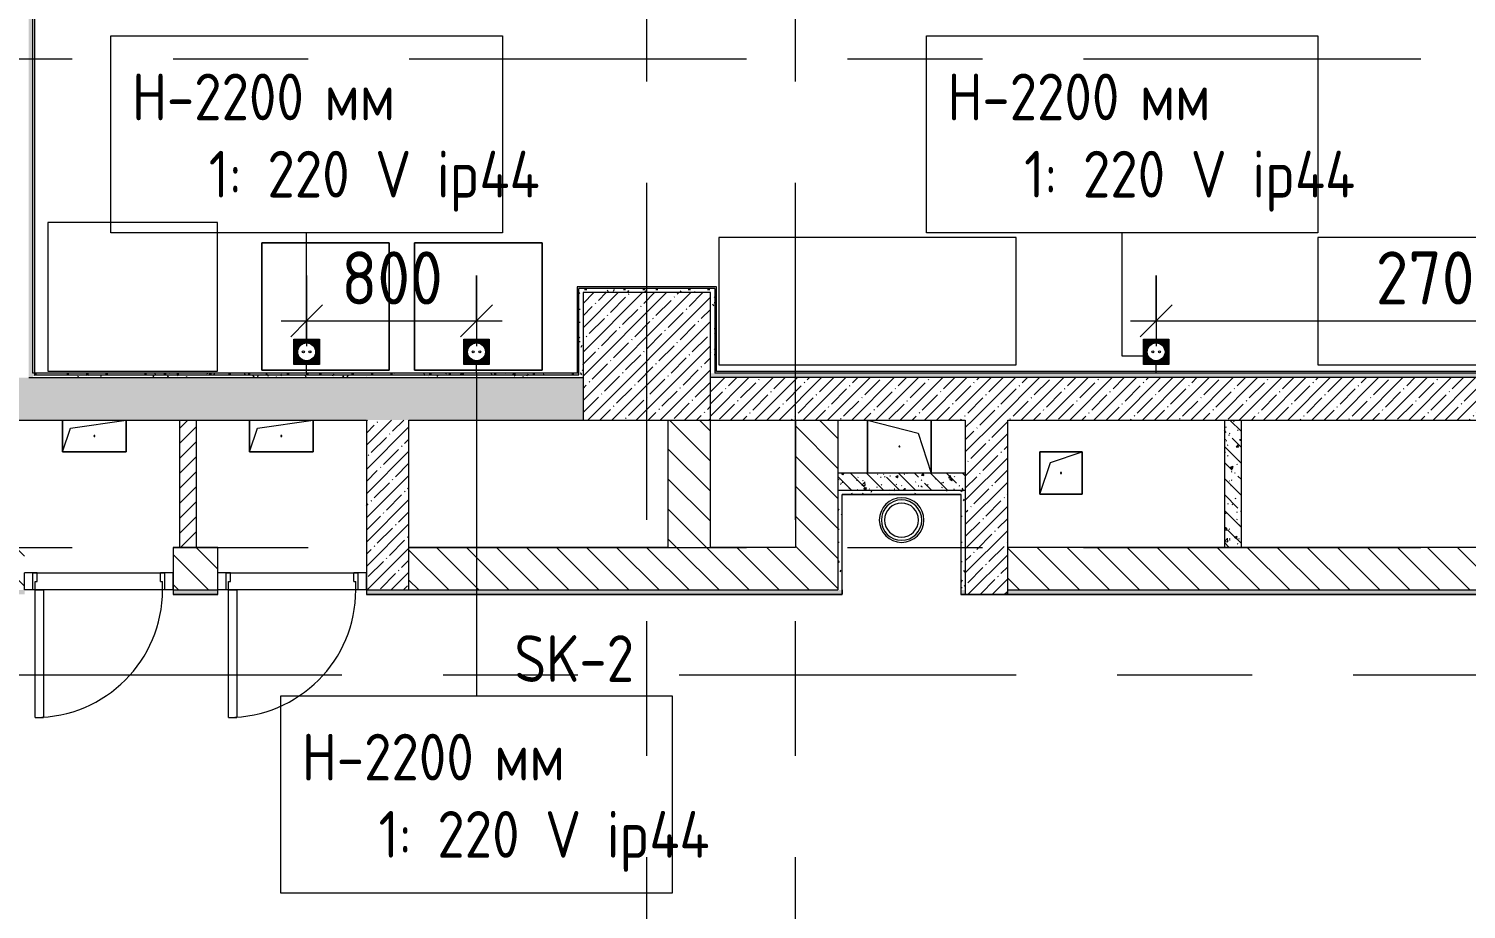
# Model space of a CAD drawing. Header units: millimetres. Extents: x 35881 to 234190, y -8553 to 29063.
# Drawn here: x 57550 to 64319, y 9397 to 13542 of the extents above; entities that cross this region are included whole.
import ezdxf

# ---------------------------------------------------------------- set-up
doc = ezdxf.new("R2010")
doc.units = ezdxf.units.MM
doc.linetypes.add('Осевая', pattern=[3175, 635, -476.25, 1587.5, -476.25])
for name, color, linetype, lineweight in [('A-ANNO-DIMS', 7, 'Continuous', 9), ('A-ANNO-DIMS-100', 7, 'Continuous', 9), ('A-DETL-GENF', 7, 'Continuous', 9), ('A-DOOR', 7, 'Continuous', 9), ('A-DOOR-1', 7, 'Continuous', 13), ('A-DOOR-FRAM', 7, 'Continuous', 13), ('A-DOOR-FRAM-1', 7, 'Continuous', 9), ('A-GENM', 7, 'Continuous', 9), ('A-WALL', 7, 'Continuous', 9), ('E-ELEC-FIXT-IDEN', 7, 'Continuous', 9), ('I-WALL', 7, 'Continuous', 9), ('P-SANR-FIXT', 7, 'Continuous', 9), ('S-COLS', 7, 'Continuous', 9), ('Оси-2', 7, 'Осевая', 9), ('Электрические приборы', 7, 'Continuous', 9)]:
    doc.layers.add(name, color=color, linetype=linetype, lineweight=lineweight)
for name, color, linetype, lineweight, true_color in [('A-WALL-1', 7, 'Continuous', 9, 0x3c3c3c), ('A-WALL-FNSH-1', 7, 'Continuous', 9, 0x3c3c3c), ('I-FURN-1', 7, 'Continuous', 9, 0xf0f0f0), ('Оси розеток', 7, 'Continuous', 9, 0xff1e23)]:
    doc.layers.add(name, color=color, linetype=linetype, lineweight=lineweight, true_color=true_color)
doc.styles.add('GOST Common', font='GOST_Common.ttf', dxfattribs={"width": 0.9, "height": 220})
doc.styles.add('ISOCPEUR', font='isocpeur.ttf', dxfattribs={"width": 0.9, "height": 250})
doc.dimstyles.new('ISO-2_5_0_9К_БОЛЬШОЙ', dxfattribs={"dimscale": 304.8, "dimtxt": 248.995294, "dimasz": 0.492126, "dimexe": 0.393701, "dimexo": 0.984252, "dimgap": 0, "dimtad": 1, "dimdec": 0, "dimrnd": 10, "dimzin": 0, "dimdsep": 46, "dimtxsty": 'ISOCPEUR', "dimblk1": 'OBLIQUE', "dimblk2": 'OBLIQUE', "dimsah": 1, "dimcen": 0.09, "dimdle": 0.393701, "dimazin": 0, "dimtfac": 1, "dimtdec": 4, "dimtix": 1, "dimtmove": 0, "dimatfit": 3, "dimfxl": 1, "dimtvp": 1, "dimtolj": 1, "dimtzin": 0, "dimarcsym": 2})
pattern_1 = [(45, (0, 0), (-57.02463, 57.02463), []), (45, (57.025, 0), (-57.02463, 57.02463), [100.806, -20.161, 3.353, -16.808])]
pattern_2 = [(135, (0, 0), (-70.71068, -70.71068), [])]
pattern_3 = [(135, (0, 0), (-75.43415, -75.43415), [106.68, -17.78, 3.556, -17.78]), (135, (0, 75.39), (-75.43415, -75.43415), []), (50, (0, 0), (127.52922, -11.15758), [13.335, -146.685]), (355, (0, 0), (-24.66966, 133.74002), [10.668, -117.348]), (100.451, (10.63, -0.93), (102.85973, 122.58178), [11.333, -124.663]), (46.184, (0, 35.56), (189.75516, -29.43036), [20.002, -220.027]), (96.636, (15.81, 33.1), (166.1822, 173.1996), [17, -186.995]), (351.184, (0, 35.56), (166.18393, 173.1976), [16.002, -176.022]), (21, (17.78, 26.67), (106.13027, -71.58603), [13.335, -146.685]), (326, (17.78, 26.67), (43.26188, 128.93175), [10.668, -117.348]), (71.451, (26.62, 20.7), (149.39198, 57.34505), [11.333, -124.663]), (37.5, (0, 0), (2.162228, 59.188357), [3.353, -112.573, 3.353, -115.773, -117.792]), (37.5, (0, 0), (2.162228, 59.188357), [-235.052, 3.353, -114.44]), (7.5, (0, 0), (46.77386, 70.12615), [3.353, -64.567, 3.353, -109.906, -44.894]), (7.5, (0, 0), (46.77386, 70.12615), [-181.178, 3.353, -41.542]), (327.5, (-39.65, 0), (94.91367, -4.010093), [3.353, -41.097, 3.353, -135.331, -184.023]), (327.5, (-39.65, 0), (94.91367, -4.010093), [-183.134, 3.353, -180.67]), (317.5, (-57.43, 0), (103.69057, 17.79882), [3.353, -54.432, 3.353, -88.748, -130.683]), (317.5, (-57.43, 0), (103.69057, 17.79882), [-149.885, 3.353, -127.33])]
pattern_4 = [(0, (0, 0), (121.92, 30.48), [10.058, -81.382, 10.058, -81.382, -487.68]), (0, (0, 0), (121.92, 30.48), [-182.88, 10.058, -172.822, 10.058, -81.382, -213.36]), (0, (0, 0), (121.92, 30.48), [-457.2, 10.058, -50.902, 10.058, -142.342]), (120, (45.72, 15.24), (-87.356454, 90.345817), [10.058, -81.382, 10.058, -81.382, -487.68]), (120, (45.72, 15.24), (-87.356454, 90.345817), [-182.88, 10.058, -172.822, 10.058, -81.382, -213.36]), (120, (45.72, 15.24), (-87.356454, 90.345817), [-457.2, 10.058, -50.902, 10.058, -142.342]), (240, (60.96, 76.2), (-34.563546, -120.825817), [10.058, -81.382, 10.058, -81.382, -487.68]), (240, (60.96, 76.2), (-34.563546, -120.825817), [-182.88, 10.058, -172.822, 10.058, -81.382, -213.36]), (240, (60.96, 76.2), (-34.563546, -120.825817), [-457.2, 10.058, -50.902, 10.058, -142.342])]

# ---------------------------------------------------------------- blocks, each defined once
blk = doc.blocks.new('BSC_Колонна _Прямоугольная - 600х600-V21-План размещения напольных электротехнических лючков и розеток 1 этажа в осях 12-23')
at = {"layer": 'S-COLS'}
h = blk.add_hatch(dxfattribs=at)
h.set_pattern_fill('FP_31', color=256, style=0, pattern_type=2)
h.set_pattern_definition([(45, (-60460, -12000), (-57.02463, 57.02463), []), (45, (-60402.975, -12000), (-57.02463, 57.02463), [100.806, -20.161, 3.353, -16.808])])
h.paths.add_polyline_path([(-300, -300), (300, -300), (300, 300), (-300, 300)])
for p, q in [((300, 300), (-300, 300)), ((-300, 300), (-300, -300)), ((300, -300), (300, 300)), ((-300, -300), (300, -300))]:
    blk.add_line(p, q, dxfattribs=at)
blk = doc.blocks.new('110_Дверь_СКБ_1Ст - д-18 700x2100h_Технический шкаф ЭОМ и СС-23257539-План размещения напольных электротехнических лючков и розеток 1 этажа в осях 12-23')
at = {"layer": 'A-DOOR'}
blk.add_arc((312.5, 100), 600, 90, 180, dxfattribs=at)
at = {"layer": 'A-DOOR-1'}
for p, q in [((312.5, 700), (272.5, 700)), ((272.5, 100), (272.5, 700)), ((312.5, 700), (312.5, 100)), ((312.5, 100), (272.5, 100))]:
    blk.add_line(p, q, dxfattribs=at)
at = {"layer": 'A-DOOR-FRAM'}
for p, q in [((-337.5, 100), (-337.5, 20)), ((-337.5, 100), (-287.5, 100)), ((-287.5, 100), (-287.5, 60)), ((312.5, 100), (312.5, 60)), ((312.5, 100), (362.5, 100)), ((362.5, 100), (362.5, 20)), ((-337.5, 20), (-277.5, 20)), ((-277.5, 60), (-287.5, 60)), ((-277.5, 60), (-277.5, 20)), ((302.5, 60), (302.5, 20)), ((312.5, 60), (302.5, 60)), ((302.5, 20), (362.5, 20))]:
    blk.add_line(p, q, dxfattribs=at)
at = {"layer": 'A-DOOR-FRAM-1'}
for p, q in [((-297.5, 20), (-297.5, 100)), ((-297.5, 100), (322.5, 100)), ((322.5, 100), (322.5, 20)), ((322.5, 20), (-297.5, 20))]:
    blk.add_line(p, q, dxfattribs=at)
blk = doc.blocks.new('GM_Отверстие прямоугольное _в плите_ - Отверстие-21619835-План размещения напольных электротехнических лючков и розеток 1 этажа в осях 12-23')
at = {"layer": 'A-GENM'}
for p, q in [((-125, 150), (125, 150)), ((125, 150), (-125, 150)), ((-62.5, 87.5), (125, 150)), ((-125, -150), (-62.5, 87.5)), ((125, -150), (-125, -150)), ((-125, -150), (125, -150))]:
    blk.add_line(p, q, dxfattribs=at)
for start, end in [(360, 180), (180, 360)]:
    blk.add_arc((0, 0), 2.5, start, end, dxfattribs=at)
blk = doc.blocks.new('GM_Отверстие прямоугольное _в плите_ - Отверстие-21620300-План размещения напольных электротехнических лючков и розеток 1 этажа в осях 12-23')
at = {"layer": 'A-GENM'}
for p, q in [((-150, -75), (-150, 75)), ((-150, 75), (-150, -75)), ((-112.5, 37.5), (150, 75)), ((150, 75), (150, -75)), ((150, -75), (150, 75)), ((-150, -75), (-112.5, 37.5)), ((150, -75), (-150, -75)), ((-150, -75), (150, -75))]:
    blk.add_line(p, q, dxfattribs=at)
for start, end in [(360, 180), (180, 360)]:
    blk.add_arc((0, 0), 2.5, start, end, dxfattribs=at)
blk = doc.blocks.new('GM_Отверстие прямоугольное _в плите_ - Отверстие-21604341-План размещения напольных электротехнических лючков и розеток 1 этажа в осях 12-23')
at = {"layer": 'A-GENM'}
for p, q in [((-100, -100), (-100, 100)), ((-100, 100), (100, 100)), ((100, 100), (-100, 100)), ((-100, 100), (-100, -100)), ((-50, 50), (100, 100)), ((100, 100), (100, -100)), ((100, -100), (100, 100)), ((-100, -100), (-50, 50)), ((100, -100), (-100, -100)), ((-100, -100), (100, -100))]:
    blk.add_line(p, q, dxfattribs=at)
for start, end in [(360, 180), (180, 360)]:
    blk.add_arc((0, 0), 2.5, start, end, dxfattribs=at)
blk = doc.blocks.new('Холодильник встроенный 1180 мм - 6_11п-25625399-План размещения напольных электротехнических лючков и розеток 1 этажа в осях 12-23')
at = {"layer": 'I-FURN-1'}
for p, q in [((305.1, 329.9), (-294.9, 329.9)), ((-294.9, 329.9), (-294.9, -270.1)), ((-294.9, -270.1), (-294.9, 329.9)), ((-294.9, 329.9), (305.1, 329.9)), ((305.1, -270.1), (305.1, 329.9)), ((305.1, 329.9), (305.1, -270.1)), ((-294.9, -270.1), (305.1, -270.1)), ((305.1, -270.1), (-294.9, -270.1))]:
    blk.add_line(p, q, dxfattribs=at)
blk = doc.blocks.new('Стол базовый прямоугольный - 1_18п-25625518-План размещения напольных электротехнических лючков и розеток 1 этажа в осях 12-23')
at = {"layer": 'I-FURN-1'}
for p, q in [((400, 350), (-400, 350)), ((-400, 350), (-400, -350)), ((400, -350), (400, 350)), ((-400, -350), (400, -350))]:
    blk.add_line(p, q, dxfattribs=at)
blk = doc.blocks.new('Стол базовый прямоугольный - 1_12п-25625643-План размещения напольных электротехнических лючков и розеток 1 этажа в осях 12-23')
at = {"layer": 'I-FURN-1'}
for p, q in [((700, 300), (-700, 300)), ((-700, 300), (-700, -300)), ((700, -300), (700, 300)), ((-700, -300), (700, -300))]:
    blk.add_line(p, q, dxfattribs=at)
blk = doc.blocks.new('Стол базовый прямоугольный - 1_13п-25625753-План размещения напольных электротехнических лючков и розеток 1 этажа в осях 12-23')
at = {"layer": 'I-FURN-1'}
for p, q in [((750, 300), (-750, 300)), ((-750, 300), (-750, -300)), ((750, -300), (750, 300)), ((-750, -300), (750, -300))]:
    blk.add_line(p, q, dxfattribs=at)
blk = doc.blocks.new('Блок Розеток и Выключателей - Блок Розеток и Выключателей_SK2-27368969-План размещения напольных электротехнических лючков и розеток 1 этажа в осях 12-23')
at = {"layer": 'A-DETL-GENF'}
for p, q in [((-60, -40), (60, -40)), ((-60, -160), (-60, -40)), ((-55.2, -44.8), (-55.2, -155.2)), ((55.2, -44.8), (-55.2, -44.8)), ((-52.8, -47.2), (-52.8, -152.8)), ((52.8, -47.2), (-52.8, -47.2)), ((50.4, -49.6), (-50.4, -49.6)), ((-50.4, -49.6), (-50.4, -150.4)), ((48, -52), (-48, -52)), ((-48, -52), (-48, -148)), ((45.6, -54.4), (-45.6, -54.4)), ((-45.6, -54.4), (-45.6, -145.6)), ((-9.6, -56.8), (-43.2, -56.8)), ((-43.2, -56.8), (-43.2, -92.8)), ((-16.8, -59.2), (-40.8, -59.2)), ((-40.8, -59.2), (-40.8, -83.2)), ((-21.6, -61.6), (-38.4, -61.6)), ((-38.4, -61.6), (-38.4, -78.4)), ((-26.4, -64), (-36, -64)), ((-36, -64), (-36, -73.6)), ((-28.8, -66.4), (-33.6, -66.4)), ((-33.6, -66.4), (-33.6, -71.2)), ((9.6, -56.8), (43.2, -56.8)), ((16.8, -59.2), (40.8, -59.2)), ((21.6, -61.6), (38.4, -61.6)), ((26.4, -64), (36, -64)), ((28.8, -66.4), (33.6, -66.4)), ((33.6, -66.4), (33.6, -71.2)), ((36, -64), (36, -73.6)), ((38.4, -61.6), (38.4, -78.4)), ((40.8, -59.2), (40.8, -83.2)), ((43.2, -56.8), (43.2, -92.8)), ((45.6, -54.4), (45.6, -145.6)), ((48, -52), (48, -148)), ((50.4, -49.6), (50.4, -150.4)), ((52.8, -47.2), (52.8, -152.8)), ((55.2, -44.8), (55.2, -155.2)), ((60, -40), (60, -160)), ((-43.2, -143.2), (-43.2, -107.2)), ((-40.8, -140.8), (-40.8, -116.8)), ((-38.4, -138.4), (-38.4, -121.6)), ((-36, -136), (-36, -126.4)), ((-33.6, -133.6), (-33.6, -128.8)), ((-28.8, -133.6), (-33.6, -133.6)), ((28.8, -133.6), (33.6, -133.6)), ((33.6, -133.6), (33.6, -128.8)), ((36, -136), (36, -126.4)), ((38.4, -138.4), (38.4, -121.6)), ((40.8, -140.8), (40.8, -116.8)), ((43.2, -143.2), (43.2, -107.2)), ((60, -160), (-60, -160)), ((55.2, -155.2), (-55.2, -155.2)), ((52.8, -152.8), (-52.8, -152.8)), ((50.4, -150.4), (-50.4, -150.4)), ((48, -148), (-48, -148)), ((45.6, -145.6), (-45.6, -145.6)), ((-9.6, -143.2), (-43.2, -143.2)), ((-16.8, -140.8), (-40.8, -140.8)), ((-21.6, -138.4), (-38.4, -138.4)), ((-26.4, -136), (-36, -136)), ((9.6, -143.2), (43.2, -143.2)), ((16.8, -140.8), (40.8, -140.8)), ((21.6, -138.4), (38.4, -138.4)), ((26.4, -136), (36, -136))]:
    blk.add_line(p, q, dxfattribs=at)
for centre, radius in [((0, -100), 42), ((-15.6, -100), 4.8), ((15.6, -100), 4.8)]:
    blk.add_circle(centre, radius, dxfattribs=at)
at = {"layer": 'Оси розеток'}
blk.add_line((0, 0), (0, -40), dxfattribs=at)
blk = doc.blocks.new('фонтанчик - Round_ Metal-30696552-План размещения напольных электротехнических лючков и розеток 1 этажа в осях 12-23')
at = {"layer": 'P-SANR-FIXT'}
for radius, start, end in [(105, 360, 180), (95, 0, 180), (80, 360, 180), (105, 180, 360), (95, 180, 360), (80, 180, 360)]:
    blk.add_arc((0, 0), radius, start, end, dxfattribs=at)
blk = doc.blocks.new('DIMBLOCK44-План размещения напольных электротехнических лючков и розеток 1 этажа в осях 12-23')
at = {"layer": 'A-ANNO-DIMS-100'}
for p, q in [((58858.6, 12381), (58858.6, 12047.5)), ((58858.6, 12167.5), (58858.6, 12381)), ((59658.6, 12381), (59658.6, 12047.5)), ((59658.6, 12167.5), (59658.6, 12381)), ((58738.6, 12167.5), (59778.6, 12167.5))]:
    blk.add_line(p, q, dxfattribs=at)
at = {"layer": 'A-ANNO-DIMS-100', "lineweight": 20}
for p, q in [((58858.6, 12167.5), (58933.6, 12242.5)), ((59658.6, 12167.5), (59733.6, 12242.5)), ((58858.6, 12167.5), (58783.6, 12092.5)), ((59658.6, 12167.5), (59583.6, 12092.5))]:
    blk.add_line(p, q, dxfattribs=at)
at = {"layer": 'A-ANNO-DIMS-100', "color": 0, "insert": (59021.6, 12494.2), "char_height": 250, "width": 568.858, "attachment_point": 1, "line_spacing_factor": 1.149209, "style": 'ISOCPEUR'}
blk.add_mtext('800', dxfattribs=at)
blk = doc.blocks.new('_Oblique')
at = {"color": 0, "linetype": 'ByBlock', "lineweight": -2}
blk.add_line((-0.5, -0.5), (0.5, 0.5), dxfattribs=at)
blk = doc.blocks.new('DIMBLOCK46-План размещения напольных электротехнических лючков и розеток 1 этажа в осях 12-23')
at = {"layer": 'A-ANNO-DIMS-100'}
for p, q in [((62858.6, 12381), (62858.6, 12047.5)), ((62858.6, 12167.5), (62858.6, 12381)), ((65558.6, 12381), (65558.6, 12047.5)), ((65558.6, 12167.5), (65558.6, 12381)), ((62738.6, 12167.5), (65678.6, 12167.5))]:
    blk.add_line(p, q, dxfattribs=at)
at = {"layer": 'A-ANNO-DIMS-100', "lineweight": 20}
for p, q in [((62858.6, 12167.5), (62933.6, 12242.5)), ((65558.6, 12167.5), (65633.6, 12242.5)), ((62858.6, 12167.5), (62783.6, 12092.5)), ((65558.6, 12167.5), (65483.6, 12092.5))]:
    blk.add_line(p, q, dxfattribs=at)
at = {"layer": 'A-ANNO-DIMS-100', "color": 0, "insert": (63892.6, 12494.2), "char_height": 250, "width": 758.478, "attachment_point": 1, "line_spacing_factor": 1.149209, "style": 'ISOCPEUR'}
blk.add_mtext('2700', dxfattribs=at)

msp = doc.modelspace()

# ---------------------------------------------------------------- hatches: boundary and pattern name
at = {"layer": 'I-WALL'}
h = msp.add_hatch(dxfattribs=at)
h.set_pattern_fill('FP_58', color=256, style=0, pattern_type=2)
h.set_pattern_definition(pattern_4)
h.paths.add_polyline_path([(57550, 11900), (57570, 11900), (57570, 15903.8), (57550, 15903.8), (57550, 12398.6)])
h.paths.add_polyline_path([(57550, 17003.8), (57570, 17003.8), (57570, 18580), (57550, 18580), (57550, 17270.1)])
h = msp.add_hatch(dxfattribs=at)
h.set_pattern_fill('FP_58', color=256, style=0, pattern_type=2)
h.set_pattern_definition(pattern_4)
h.paths.add_polyline_path([(60160, 11920), (60160, 12320), (60140, 12320), (60140, 11920)])
h = msp.add_hatch(dxfattribs=at)
h.set_pattern_fill('FP_58', color=256, style=0, pattern_type=2)
h.set_pattern_definition(pattern_4)
h.paths.add_polyline_path([(60760, 12300), (60780, 12300), (60780, 12320), (60160, 12320), (60160, 12300)])
h = msp.add_hatch(dxfattribs=at)
h.set_pattern_fill('FP_58', color=256, style=0, pattern_type=2)
h.set_pattern_definition(pattern_4)
h.paths.add_polyline_path([(60780, 11920), (60780, 12300), (60760, 12300), (60760, 11920)])
h = msp.add_hatch(dxfattribs=at)
h.set_pattern_fill('FP_58', color=256, style=0, pattern_type=2)
h.set_pattern_definition(pattern_4)
h.paths.add_polyline_path([(58628.8, 11900), (60160, 11900), (60160, 11920), (57570, 11920), (57570, 11900)])
h = msp.add_hatch(dxfattribs=at)
h.set_pattern_fill('FP_58', color=256, style=0, pattern_type=2)
h.set_pattern_definition(pattern_4)
h.paths.add_polyline_path([(62993.1, 11900), (66140, 11900), (66140, 11920), (60760, 11920), (60760, 11900), (62265.7, 11900)])
h = msp.add_hatch(dxfattribs=at)
h.set_pattern_fill('FP_1', color=256, style=0, pattern_type=2)
h.set_pattern_definition(pattern_1)
h.paths.add_polyline_path([(59140, 11700), (60160, 11700), (60160, 11900), (54760, 11900), (54760, 11700), (58628.8, 11700)])
h.paths.add_polyline_path([(54160, 11700), (54160, 11900), (51710, 11900), (51710, 11700), (53510, 11700)])
h = msp.add_hatch(dxfattribs=at)
h.set_pattern_fill('FP_1', color=256, style=0, pattern_type=2)
h.set_pattern_definition(pattern_1)
h.paths.add_polyline_path([(64447.9, 11700), (66160, 11700), (66160, 11900), (60760, 11900), (60760, 11700), (64380, 11700)])
h = msp.add_hatch(dxfattribs=at)
h.set_pattern_fill('FP_38', color=256, style=0, pattern_type=2)
h.set_pattern_definition([(45, (0, 0), (-35.35534, 35.35534), [])])
h.paths.add_polyline_path([(58339.2, 11100), (58339.2, 11700), (58259.2, 11700), (58259.2, 11100)])
h = msp.add_hatch(dxfattribs=at)
h.set_pattern_fill('FP_1', color=256, style=0, pattern_type=2)
h.set_pattern_definition(pattern_1)
h.paths.add_polyline_path([(59340, 10900), (59340, 11700), (59140, 11700), (59140, 10900)])
h = msp.add_hatch(dxfattribs=at)
h.set_pattern_fill('FP_20', color=256, style=0, pattern_type=2)
h.set_pattern_definition(pattern_2)
h.paths.add_polyline_path([(60760, 11100), (60760, 11700), (60560, 11700), (60560, 11100)])
h = msp.add_hatch(dxfattribs=at)
h.set_pattern_fill('FP_20', color=256, style=0, pattern_type=2)
h.set_pattern_definition(pattern_2)
h.paths.add_polyline_path([(61360, 11100), (61360, 11700), (61160, 11700), (61160, 11100)])
h = msp.add_hatch(dxfattribs=at)
h.set_pattern_fill('FP_1', color=256, style=0, pattern_type=2)
h.set_pattern_definition(pattern_1)
h.paths.add_polyline_path([(62160, 10880), (62160, 11700), (61960, 11700), (61960, 10880)])
h = msp.add_hatch(dxfattribs=at)
h.set_pattern_fill('FP_22', color=256, style=0, pattern_type=2)
h.set_pattern_definition(pattern_3)
h.paths.add_polyline_path([(63260, 11100), (63260, 11700), (63180, 11700), (63180, 11100)])
h = msp.add_hatch(dxfattribs=at)
h.set_pattern_fill('FP_22', color=256, style=0, pattern_type=2)
h.set_pattern_definition(pattern_3)
h.paths.add_polyline_path([(61960, 11370), (61960, 11450), (61360, 11450), (61360, 11370), (61902, 11370)])
h = msp.add_hatch(dxfattribs=at)
h.set_pattern_fill('FP_58', color=256, style=0, pattern_type=2)
h.set_pattern_definition(pattern_4)
h.paths.add_polyline_path([(61940, 11350), (61940, 11370), (61360, 11370), (61360, 11350), (61939, 11350)])
h = msp.add_hatch(dxfattribs=at)
h.set_pattern_fill('FP_58', color=256, style=0, pattern_type=2)
h.set_pattern_definition(pattern_4)
h.paths.add_polyline_path([(61360, 10900), (61380, 10900), (61380, 11350), (61360, 11350), (61360, 11180.8)])
h = msp.add_hatch(dxfattribs=at)
h.set_pattern_fill('FP_58', color=256, style=0, pattern_type=2)
h.set_pattern_definition(pattern_4)
h.paths.add_polyline_path([(61940, 10900), (61960, 10900), (61960, 11370), (61940, 11370), (61940, 11180.8)])
h = msp.add_hatch(dxfattribs=at)
h.set_pattern_fill('FP_20', color=256, style=0, pattern_type=2)
h.set_pattern_definition(pattern_2)
h.paths.add_polyline_path([(58230, 10900), (58440, 10900), (58440, 11100), (58230, 11100)])
h.paths.add_polyline_path([(57310, 10900), (57530, 10900), (57530, 11100), (57310, 11100)])
h.paths.add_polyline_path([(56610, 10900), (56610, 11100), (56400, 11100), (56400, 10900)])
h.paths.add_polyline_path([(55500, 10900), (55500, 11100), (51910, 11100), (51910, 10900), (52809.7, 10900)])
h = msp.add_hatch(dxfattribs=at)
h.set_pattern_fill('FP_20', color=256, style=0, pattern_type=2)
h.set_pattern_definition(pattern_2)
h.paths.add_polyline_path([(61360, 10900), (61360, 11100), (59340, 11100), (59340, 10900), (60083.6, 10900)])
h = msp.add_hatch(dxfattribs=at)
h.set_pattern_fill('FP_20', color=256, style=0, pattern_type=2)
h.set_pattern_definition(pattern_2)
h.paths.add_polyline_path([(73540, 10900), (73540, 11100), (72929.8, 11100), (72929.8, 10900), (73176.6, 10900)])
h.paths.add_polyline_path([(71979.8, 10900), (71979.8, 11100), (69618.8, 11100), (69618.8, 10900), (71721.8, 10900)])
h.paths.add_polyline_path([(68668.8, 10900), (68668.8, 11100), (66760, 11100), (66760, 10900), (67357.5, 10900)])
h.paths.add_polyline_path([(66560, 10900), (66560, 11100), (62160, 11100), (62160, 10900), (65902.7, 10900)])
h = msp.add_hatch(dxfattribs=at)
h.set_pattern_fill('FP_58', color=256, style=0, pattern_type=2)
h.set_pattern_definition(pattern_4)
h.paths.add_polyline_path([(61380, 10880), (61380, 10900), (59140, 10900), (59140, 10880), (60083.6, 10880)])
h.paths.add_polyline_path([(58230, 10880), (58440, 10880), (58440, 10900), (58230, 10900)])
h.paths.add_polyline_path([(57530, 10880), (57530, 10900), (57310, 10900), (57310, 10880)])
h.paths.add_polyline_path([(56400, 10880), (56610, 10880), (56610, 10900), (56400, 10900)])
h.paths.add_polyline_path([(55700, 10880), (55700, 10900), (51710, 10900), (51710, 10880), (52809.7, 10880)])
h = msp.add_hatch(dxfattribs=at)
h.set_pattern_fill('FP_58', color=256, style=0, pattern_type=2)
h.set_pattern_definition(pattern_4)
h.paths.add_polyline_path([(75358.8, 10880), (75470, 10880), (75470, 10900), (72929.8, 10900), (72929.8, 10880), (74631.4, 10880)])
h.paths.add_polyline_path([(71979.8, 10880), (71979.8, 10900), (69618.8, 10900), (69618.8, 10880), (71721.8, 10880)])
h.paths.add_polyline_path([(68668.8, 10880), (68668.8, 10900), (62160, 10900), (62160, 10880), (67357.5, 10880)])
h.paths.add_polyline_path([(61960, 10880), (61960, 10900), (61940, 10900), (61940, 10880)])

# ---------------------------------------------------------------- linework, layer by layer
at = {"layer": 'A-WALL'}
for p, q in [((57570, 11920), (57570, 15903.8)), ((60780, 12300), (60780, 11920)), ((60140, 11920), (60132, 11920)), ((60140, 11921), (60140, 11920)), ((66140, 11920), (60780, 11920)), ((61960, 11700), (61960, 10880)), ((61380, 10900), (61380, 11350)), ((61940, 11350), (61380, 11350)), ((61940, 10900), (61940, 11350))]:
    msp.add_line(p, q, dxfattribs=at)
at = {"layer": 'A-WALL-1'}
for p, q in [((60780, 12320), (60140, 12320)), ((60132, 11920), (57570, 11920)), ((57550, 11900), (60160, 11900)), ((66160, 11900), (60760, 11900)), ((55700, 11700), (59140, 11700)), ((58259.2, 11700), (58259.2, 11100)), ((58339.2, 11100), (58339.2, 11700)), ((59140, 11700), (59140, 10880)), ((59340, 11700), (60160, 11700)), ((59340, 10900), (59340, 11700)), ((60560, 11700), (60560, 11100)), ((60760, 11100), (60760, 11700)), ((60760, 11700), (61960, 11700)), ((61160, 11700), (61160, 11100)), ((61360, 11700), (61360, 10900)), ((62160, 11700), (66160, 11700)), ((62160, 10880), (62160, 11700)), ((63180, 11700), (63180, 11100)), ((63260, 11100), (63260, 11700)), ((61960, 11450), (61360, 11450)), ((61360, 11370), (61960, 11370)), ((58440, 11100), (58230, 11100)), ((58230, 11100), (58230, 10880)), ((58440, 10880), (58440, 11100)), ((60560, 11100), (59340, 11100)), ((61160, 11100), (60760, 11100)), ((66560, 11100), (62160, 11100)), ((58230, 10900), (58440, 10900)), ((59140, 10900), (61360, 10900)), ((62160, 10900), (68668.8, 10900)), ((58230, 10880), (58440, 10880)), ((59140, 10880), (61380, 10880)), ((61940, 10880), (68668.8, 10880))]:
    msp.add_line(p, q, dxfattribs=at)
at = {"layer": 'A-WALL-FNSH-1'}
for p, q in [((57578, 11921), (57578, 15903.8)), ((60132, 12328), (60132, 11920)), ((60788, 12328), (60132, 12328)), ((60140, 11921), (60140, 12320)), ((60780, 12320), (60780, 12300)), ((60788, 11928), (60788, 12328)), ((60140, 11921), (57578, 11921)), ((57578, 11920), (57578, 11913)), ((60140, 11913), (60140, 11920)), ((66132, 11928), (60788, 11928)), ((57578, 11913), (60140, 11913)), ((61381, 11349), (61939, 11349)), ((61381, 10879), (61381, 11349)), ((61939, 11349), (61939, 10879)), ((61380, 10900), (61380, 10880)), ((61940, 10880), (61940, 10900)), ((58230, 10880), (58230, 10879)), ((58230, 10879), (58440, 10879)), ((58440, 10879), (58440, 10880)), ((59140, 10880), (59140, 10879)), ((59140, 10879), (61381, 10879)), ((61939, 10879), (68668.8, 10879))]:
    msp.add_line(p, q, dxfattribs=at)
at = {"layer": 'E-ELEC-FIXT-IDEN'}
for p, q in [((58858.6, 12081), (58858.6, 12581.2)), ((62698.6, 12001), (62698.6, 12581.2)), ((62798.6, 12001), (62698.6, 12001)), ((59658.6, 11921), (59658.6, 10400.8))]:
    msp.add_line(p, q, dxfattribs=at)
at = {"layer": 'E-ELEC-FIXT-IDEN', "flags": 128}
for points in [[(57936.9, 13509.2), (59780.3, 13509.2), (59780.3, 12581.2), (57936.9, 12581.2)], [(61776.9, 13509.2), (63620.3, 13509.2), (63620.3, 12581.2), (61776.9, 12581.2)], [(58736.9, 10400.8), (60580.3, 10400.8), (60580.3, 9472.8), (58736.9, 9472.8)]]:
    msp.add_lwpolyline(points, close=True, dxfattribs=at)
at = {"layer": 'Оси-2'}
for p, q in [((60460, 593.7), (60460, 24898.1)), ((61160, 593.7), (61160, 24898.1)), ((39180.8, 13400), (81600, 13400)), ((39180.8, 11100), (82200, 11100)), ((40450.8, 10500), (82200, 10500))]:
    msp.add_line(p, q, dxfattribs=at)

# ---------------------------------------------------------------- block references
at = {"layer": 'A-DOOR', "rotation": 180}
for p in [(57892.5, 11000), (58802.5, 11000)]:
    msp.add_blockref('110_Дверь_СКБ_1Ст - д-18 700x2100h_Технический шкаф ЭОМ и СС-23257539-План размещения напольных электротехнических лючков и розеток 1 этажа в осях 12-23', p, dxfattribs=at)
at = {"layer": 'A-GENM'}
for name, p in [('GM_Отверстие прямоугольное _в плите_ - Отверстие-21620300-План размещения напольных электротехнических лючков и розеток 1 этажа в осях 12-23', (57859.2, 11625)), ('GM_Отверстие прямоугольное _в плите_ - Отверстие-21620300-План размещения напольных электротехнических лючков и розеток 1 этажа в осях 12-23', (58739.2, 11625)), ('GM_Отверстие прямоугольное _в плите_ - Отверстие-21604341-План размещения напольных электротехнических лючков и розеток 1 этажа в осях 12-23', (62410.7, 11450.7))]:
    msp.add_blockref(name, p, dxfattribs=at)
at = {"layer": 'A-GENM', "rotation": 270}
msp.add_blockref('GM_Отверстие прямоугольное _в плите_ - Отверстие-21619835-План размещения напольных электротехнических лючков и розеток 1 этажа в осях 12-23', (61650, 11575), dxfattribs=at)
at = {"layer": 'I-FURN-1'}
for name, p in [('Стол базовый прямоугольный - 1_18п-25625518-План размещения напольных электротехнических лючков и розеток 1 этажа в осях 12-23', (58039.2, 12280)), ('Стол базовый прямоугольный - 1_12п-25625643-План размещения напольных электротехнических лючков и розеток 1 этажа в осях 12-23', (61500, 12260)), ('Стол базовый прямоугольный - 1_13п-25625753-План размещения напольных электротехнических лючков и розеток 1 этажа в осях 12-23', (64370, 12260))]:
    msp.add_blockref(name, p, dxfattribs=at)
at = {"layer": 'I-FURN-1', "rotation": 270.0000000000001}
for p in [(58917.2, 12240), (59637.2, 12240)]:
    msp.add_blockref('Холодильник встроенный 1180 мм - 6_11п-25625399-План размещения напольных электротехнических лючков и розеток 1 этажа в осях 12-23', p, dxfattribs=at)
at = {"layer": 'P-SANR-FIXT'}
msp.add_blockref('фонтанчик - Round_ Metal-30696552-План размещения напольных электротехнических лючков и розеток 1 этажа в осях 12-23', (61660, 11229), dxfattribs=at)
at = {"layer": 'S-COLS'}
msp.add_blockref('BSC_Колонна _Прямоугольная - 600х600-V21-План размещения напольных электротехнических лючков и розеток 1 этажа в осях 12-23', (60460, 12000), dxfattribs=at)
at = {"layer": 'Электрические приборы', "rotation": 180}
for p in [(58858.6, 11921), (59658.6, 11921), (62858.6, 11921)]:
    msp.add_blockref('Блок Розеток и Выключателей - Блок Розеток и Выключателей_SK2-27368969-План размещения напольных электротехнических лючков и розеток 1 этажа в осях 12-23', p, dxfattribs=at)

# ---------------------------------------------------------------- texts
at = {"layer": 'E-ELEC-FIXT-IDEN', "char_height": 220, "attachment_point": 1, "style": 'GOST Common'}
for s, insert, width in [('H-2200 ', (58036.9, 13331.5), 1096.708), ('H-2200 ', (61876.9, 13331.5), 1096.708), ('мм', (58941.8, 13331.5), 375.19), ('мм', (62781.8, 13331.5), 375.19), ('   1: 220 V ip44', (58036.9, 12967.7), 1984.177), ('   1: 220 V ip44', (61876.9, 12967.7), 1984.177), ('SK-2', (59837.3, 10687.1), 707.088), ('H-2200 ', (58836.9, 10223.1), 1096.708), ('мм', (59741.8, 10223.1), 375.19), ('   1: 220 V ip44', (58836.9, 9859.3), 1984.177)]:
    msp.add_mtext(s, dxfattribs=dict(at, insert=insert, width=width))

# ---------------------------------------------------------------- dimensions: what is measured, and where the dimension line sits
at = {"layer": 'A-ANNO-DIMS'}
for base, p1, p2, override, picture, middle in [((59658.6, 12167.5), (58858.6, 12081), (59658.6, 12081), {"dimpost": '<>', "dimfxl": 800}, 'DIMBLOCK44-План размещения напольных электротехнических лючков и розеток 1 этажа в осях 12-23', (59258.6, 12292.5)), ((65558.6, 12167.5), (62858.6, 12081), (65558.6, 12081), {"dimpost": '<>', "dimfxl": 2700}, 'DIMBLOCK46-План размещения напольных электротехнических лючков и розеток 1 этажа в осях 12-23', (64208.6, 12292.5))]:
    dim = msp.add_linear_dim(base=base, p1=p1, p2=p2, dimstyle='ISO-2_5_0_9К_БОЛЬШОЙ', override=override, dxfattribs=at)
    dim.commit()
    dim.dimension.update_dxf_attribs({"geometry": picture, "text_midpoint": middle})

doc.saveas('drawing.dxf')
